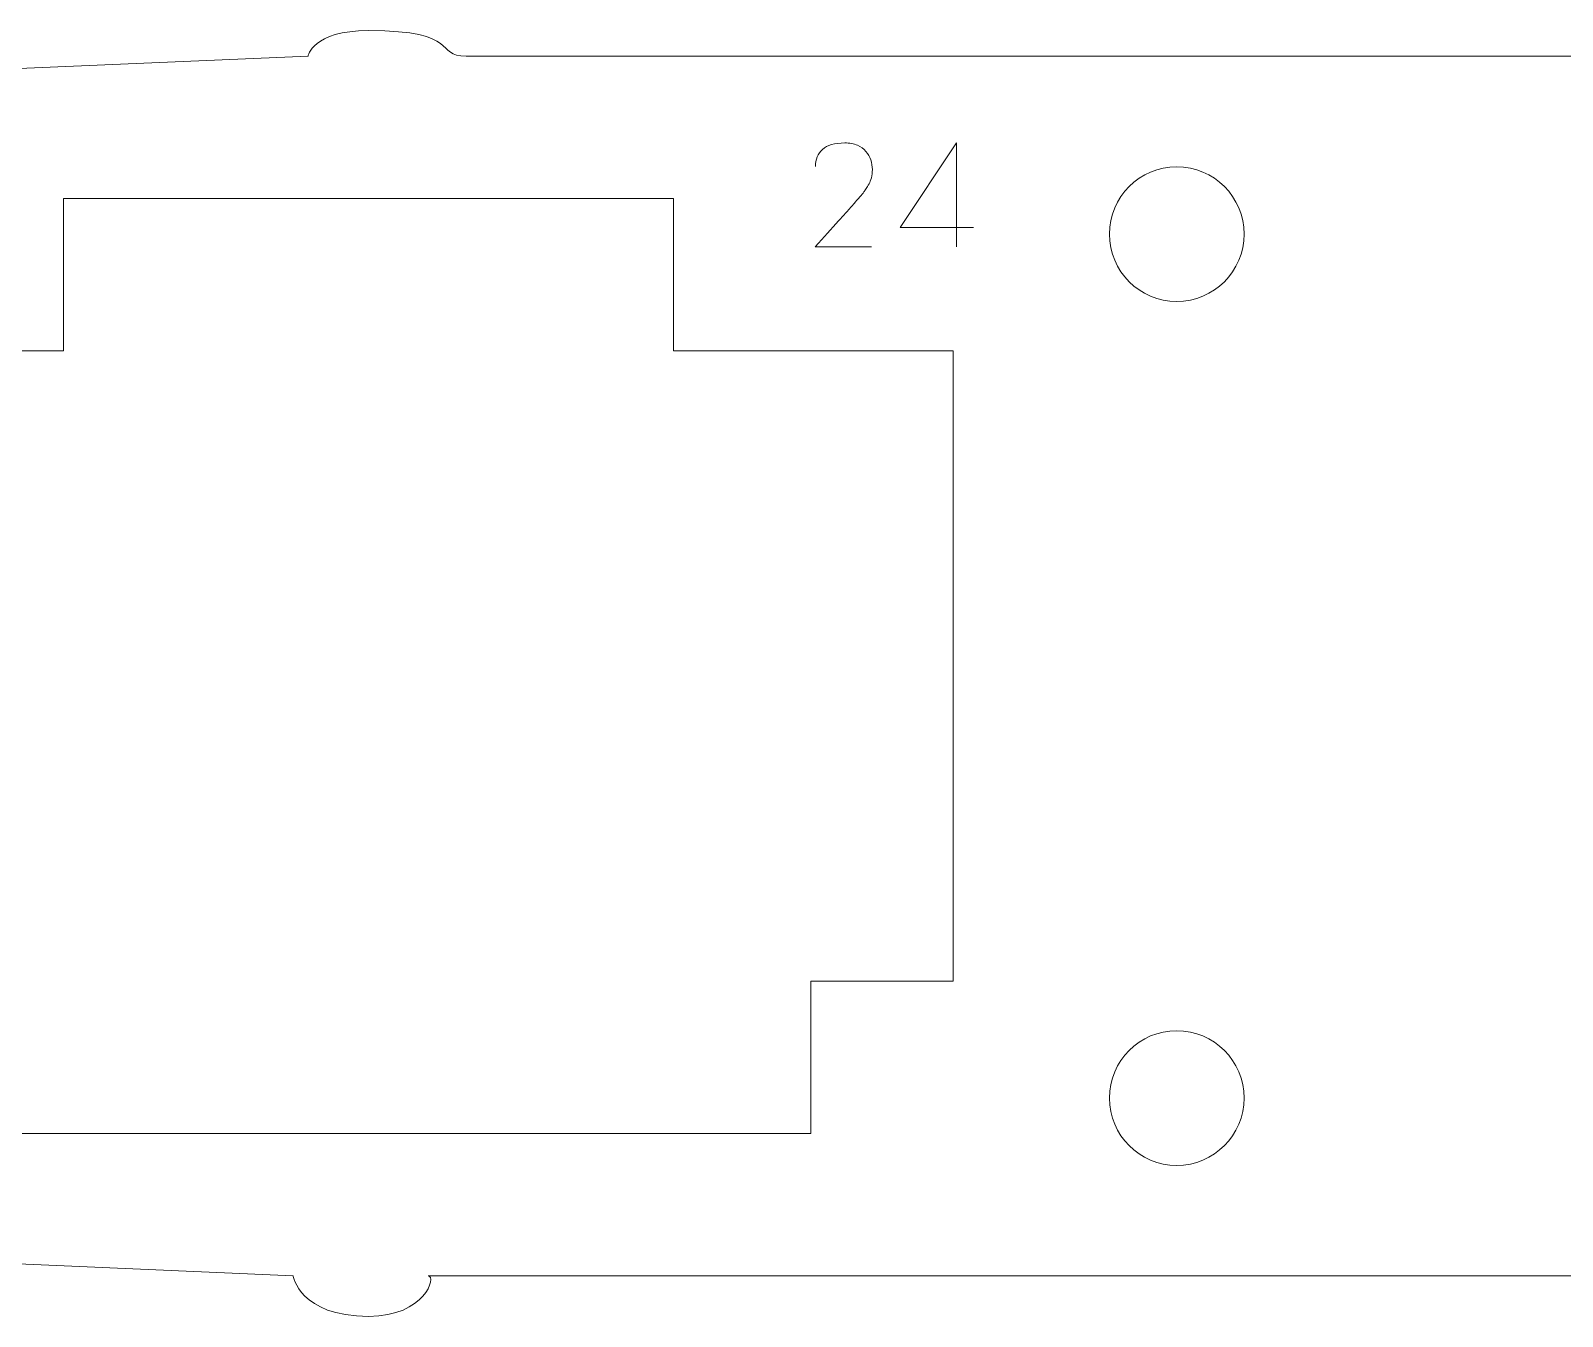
# Model space of a CAD drawing. Header units: centimetres. Extents: x -24 to 24.1, y -20.7 to 0.5.
# Drawn here: x -15.017 to -12.003, y -14.779 to -12.249 of the extents above; entities that cross this region are included whole.
import ezdxf

# ---------------------------------------------------------------- set-up
doc = ezdxf.new("R2010")
doc.units = ezdxf.units.CM
doc.header["$MEASUREMENT"] = 0
doc.layers.add('Layer 1', color=7, linetype='Continuous')

msp = doc.modelspace()

# ---------------------------------------------------------------- linework, layer by layer
at = {"layer": 'Layer 1', "color": 250, "lineweight": 9}
for points, knots in [([(-14.49998, -14.69941), (-14.49997, -14.69941), (-14.4877, -14.77906), (-14.35161, -14.77906), (-14.35161, -14.77906), (-14.24022, -14.77906), (-14.21762, -14.69941), (-14.23454, -14.69941), (-14.23454, -14.69941), (-14.23454, -14.69941), (-11.23161, -14.69941), (-11.23161, -14.69941), (-11.23161, -14.69941), (-11.15205, -14.69941), (-11.07575, -14.66781), (-11.01949, -14.61155), (-11.01949, -14.61155), (-10.96323, -14.55529), (-10.93161, -14.47898), (-10.93161, -14.39941), (-10.93161, -14.39941), (-10.93161, -14.39941), (-10.93161, -12.59942), (-10.93161, -12.59942), (-10.93161, -12.59942), (-10.93161, -12.51986), (-10.96323, -12.44355), (-11.01949, -12.38729), (-11.01949, -12.38729), (-11.07575, -12.33103), (-11.15205, -12.29942), (-11.23161, -12.29942), (-11.23161, -12.29942), (-11.23161, -12.29942), (-13.34829, -12.29942), (-14.15958, -12.29942), (-14.15958, -12.29942), (-14.22434, -12.29942), (-14.16631, -12.24903), (-14.35161, -12.24903), (-14.35161, -12.24903), (-14.46282, -12.24903), (-14.47088, -12.29942), (-14.47088, -12.29942), (-14.47088, -12.29942), (-14.47088, -12.29942), (-15.71732, -12.35266), (-15.71732, -12.35266), (-15.71732, -12.35266), (-15.87668, -12.36101), (-16.00161, -12.49266), (-16.00161, -12.65224), (-16.00161, -12.65224), (-16.00161, -12.65224), (-16.0002, -14.37583), (-16.0002, -14.37583), (-16.0002, -14.37583), (-16.0002, -14.53541), (-15.87668, -14.63783), (-15.71732, -14.64618), (-15.71732, -14.64618), (-15.71732, -14.64618), (-14.49998, -14.69941), (-14.49998, -14.69941)], [0, 0, 0, 0, 0.05882353, 0.05882353, 0.05882353, 0.05882353, 0.11764706, 0.11764706, 0.11764706, 0.11764706, 0.17647059, 0.17647059, 0.17647059, 0.17647059, 0.23529412, 0.23529412, 0.23529412, 0.23529412, 0.29411765, 0.29411765, 0.29411765, 0.29411765, 0.35294118, 0.35294118, 0.35294118, 0.35294118, 0.41176471, 0.41176471, 0.41176471, 0.41176471, 0.47058824, 0.47058824, 0.47058824, 0.47058824, 0.52941176, 0.52941176, 0.52941176, 0.52941176, 0.58823529, 0.58823529, 0.58823529, 0.58823529, 0.64705882, 0.64705882, 0.64705882, 0.64705882, 0.70588235, 0.70588235, 0.70588235, 0.70588235, 0.76470588, 0.76470588, 0.76470588, 0.76470588, 0.82352941, 0.82352941, 0.82352941, 0.82352941, 0.88235294, 0.88235294, 0.88235294, 0.88235294, 1, 1, 1, 1]), ([(-13.4731, -12.67453), (-13.45617, -12.65572), (-13.44083, -12.63869), (-13.42709, -12.62345), (-13.42709, -12.62345), (-13.42127, -12.61705), (-13.41548, -12.61065), (-13.40973, -12.60426), (-13.40973, -12.60426), (-13.404, -12.59786), (-13.39882, -12.59203), (-13.39422, -12.58676), (-13.39422, -12.58676), (-13.3896, -12.58149), (-13.38575, -12.57702), (-13.38265, -12.57335), (-13.38265, -12.57335), (-13.37955, -12.56969), (-13.37771, -12.56738), (-13.37714, -12.56644), (-13.37714, -12.56644), (-13.37602, -12.56456), (-13.37451, -12.56235), (-13.37263, -12.55981), (-13.37263, -12.55981), (-13.37075, -12.55727), (-13.36892, -12.55426), (-13.36713, -12.55078), (-13.36713, -12.55078), (-13.36534, -12.5473), (-13.36379, -12.5432), (-13.36247, -12.5385), (-13.36247, -12.5385), (-13.36114, -12.5338), (-13.3605, -12.52834), (-13.3605, -12.52213), (-13.3605, -12.52213), (-13.3605, -12.51592), (-13.36153, -12.50971), (-13.3636, -12.5035), (-13.3636, -12.5035), (-13.36567, -12.4973), (-13.36886, -12.4917), (-13.3732, -12.48671), (-13.3732, -12.48671), (-13.37752, -12.48173), (-13.38312, -12.47768), (-13.38999, -12.47458), (-13.38999, -12.47458), (-13.39685, -12.47147), (-13.40518, -12.46992), (-13.41496, -12.46992), (-13.41496, -12.46992), (-13.43472, -12.47011), (-13.44925, -12.47444), (-13.45857, -12.4829), (-13.45857, -12.4829), (-13.46788, -12.49137), (-13.47254, -12.50256), (-13.47254, -12.51649), (-13.47254, -12.51649), (-13.47254, -12.50256), (-13.46788, -12.49137), (-13.45857, -12.4829), (-13.45857, -12.4829), (-13.44925, -12.47444), (-13.43472, -12.47011), (-13.41496, -12.46992), (-13.41496, -12.46992), (-13.40518, -12.46992), (-13.39685, -12.47147), (-13.38999, -12.47458), (-13.38999, -12.47458), (-13.38312, -12.47768), (-13.37752, -12.48173), (-13.3732, -12.48671), (-13.3732, -12.48671), (-13.36886, -12.4917), (-13.36567, -12.4973), (-13.3636, -12.5035), (-13.3636, -12.5035), (-13.36153, -12.50971), (-13.3605, -12.51592), (-13.3605, -12.52213), (-13.3605, -12.52213), (-13.3605, -12.52834), (-13.36114, -12.5338), (-13.36247, -12.5385), (-13.36247, -12.5385), (-13.36379, -12.5432), (-13.36534, -12.5473), (-13.36713, -12.55078), (-13.36713, -12.55078), (-13.36892, -12.55426), (-13.37075, -12.55727), (-13.37263, -12.55981), (-13.37263, -12.55981), (-13.37451, -12.56235), (-13.37602, -12.56456), (-13.37714, -12.56644), (-13.37714, -12.56644), (-13.37771, -12.56738), (-13.37955, -12.56969), (-13.38265, -12.57335), (-13.38265, -12.57335), (-13.38575, -12.57702), (-13.3896, -12.58149), (-13.39422, -12.58676), (-13.39422, -12.58676), (-13.39882, -12.59203), (-13.404, -12.59786), (-13.40973, -12.60426), (-13.40973, -12.60426), (-13.41548, -12.61065), (-13.42127, -12.61705), (-13.42709, -12.62345), (-13.42709, -12.62345), (-13.44083, -12.63869), (-13.45617, -12.65572), (-13.4731, -12.67453), (-13.4731, -12.67453), (-13.4731, -12.67453), (-13.36191, -12.67453), (-13.36191, -12.67453), (-13.36191, -12.67453), (-13.36191, -12.67453), (-13.4731, -12.67453), (-13.4731, -12.67453)], [0, 0, 0, 0, 0.03030303, 0.03030303, 0.03030303, 0.03030303, 0.06060606, 0.06060606, 0.06060606, 0.06060606, 0.09090909, 0.09090909, 0.09090909, 0.09090909, 0.12121212, 0.12121212, 0.12121212, 0.12121212, 0.15151515, 0.15151515, 0.15151515, 0.15151515, 0.18181818, 0.18181818, 0.18181818, 0.18181818, 0.21212121, 0.21212121, 0.21212121, 0.21212121, 0.24242424, 0.24242424, 0.24242424, 0.24242424, 0.27272727, 0.27272727, 0.27272727, 0.27272727, 0.3030303, 0.3030303, 0.3030303, 0.3030303, 0.33333333, 0.33333333, 0.33333333, 0.33333333, 0.36363636, 0.36363636, 0.36363636, 0.36363636, 0.39393939, 0.39393939, 0.39393939, 0.39393939, 0.42424242, 0.42424242, 0.42424242, 0.42424242, 0.45454545, 0.45454545, 0.45454545, 0.45454545, 0.48484848, 0.48484848, 0.48484848, 0.48484848, 0.51515152, 0.51515152, 0.51515152, 0.51515152, 0.54545455, 0.54545455, 0.54545455, 0.54545455, 0.57575758, 0.57575758, 0.57575758, 0.57575758, 0.60606061, 0.60606061, 0.60606061, 0.60606061, 0.63636364, 0.63636364, 0.63636364, 0.63636364, 0.66666667, 0.66666667, 0.66666667, 0.66666667, 0.6969697, 0.6969697, 0.6969697, 0.6969697, 0.72727273, 0.72727273, 0.72727273, 0.72727273, 0.75757576, 0.75757576, 0.75757576, 0.75757576, 0.78787879, 0.78787879, 0.78787879, 0.78787879, 0.81818182, 0.81818182, 0.81818182, 0.81818182, 0.84848485, 0.84848485, 0.84848485, 0.84848485, 0.87878788, 0.87878788, 0.87878788, 0.87878788, 0.90909091, 0.90909091, 0.90909091, 0.90909091, 0.93939394, 0.93939394, 0.93939394, 0.93939394, 1, 1, 1, 1]), ([(-13.19484, -12.46992), (-13.19484, -12.46992), (-13.30603, -12.63615), (-13.30603, -12.63615), (-13.30603, -12.63615), (-13.30603, -12.63615), (-13.16182, -12.63615), (-13.16182, -12.63615), (-13.16182, -12.63615), (-13.16182, -12.63615), (-13.30603, -12.63615), (-13.30603, -12.63615), (-13.30603, -12.63615), (-13.30603, -12.63615), (-13.19484, -12.46992), (-13.19484, -12.46992), (-13.19484, -12.46992), (-13.19484, -12.46992), (-13.19484, -12.67453), (-13.19484, -12.67453), (-13.19484, -12.67453), (-13.19484, -12.67453), (-13.19484, -12.46992), (-13.19484, -12.46992)], [0, 0, 0, 0, 0.14285714, 0.14285714, 0.14285714, 0.14285714, 0.28571429, 0.28571429, 0.28571429, 0.28571429, 0.42857143, 0.42857143, 0.42857143, 0.42857143, 0.57142857, 0.57142857, 0.57142857, 0.57142857, 0.71428571, 0.71428571, 0.71428571, 0.71428571, 1, 1, 1, 1]), ([(-12.89413, -12.64943), (-12.89413, -12.72261), (-12.8348, -12.78194), (-12.76164, -12.78194), (-12.76164, -12.78194), (-12.68845, -12.78194), (-12.62913, -12.72261), (-12.62913, -12.64944), (-12.62913, -12.64944), (-12.62913, -12.57626), (-12.68845, -12.51694), (-12.76162, -12.51694), (-12.76162, -12.51694), (-12.8348, -12.51694), (-12.89413, -12.57626), (-12.89413, -12.64943)], [0, 0, 0, 0, 0.2, 0.2, 0.2, 0.2, 0.4, 0.4, 0.4, 0.4, 0.6, 0.6, 0.6, 0.6, 1, 1, 1, 1]), ([(-13.47661, -14.11941), (-13.47661, -14.11941), (-13.48161, -14.11941), (-13.48161, -14.11941), (-13.48161, -14.11941), (-13.48161, -14.11941), (-13.48161, -14.41941), (-13.48161, -14.41941), (-13.48161, -14.41941), (-13.48161, -14.41941), (-15.23161, -14.41941), (-15.23161, -14.41941), (-15.23161, -14.41941), (-15.23161, -14.41941), (-15.23161, -14.11941), (-15.23161, -14.11941), (-15.23161, -14.11941), (-15.23161, -14.11941), (-15.50161, -14.11941), (-15.50161, -14.11941), (-15.50161, -14.11941), (-15.50161, -14.11941), (-15.50161, -12.87942), (-15.50161, -12.87942), (-15.50161, -12.87942), (-15.50161, -12.87942), (-14.95161, -12.87942), (-14.95161, -12.87942), (-14.95161, -12.87942), (-14.95161, -12.87942), (-14.95161, -12.57942), (-14.95161, -12.57942), (-14.95161, -12.57942), (-14.95161, -12.57942), (-13.7516, -12.57942), (-13.7516, -12.57942), (-13.7516, -12.57942), (-13.7516, -12.57942), (-13.7516, -12.87942), (-13.7516, -12.87942), (-13.7516, -12.87942), (-13.7516, -12.87942), (-13.20161, -12.87942), (-13.20161, -12.87942), (-13.20161, -12.87942), (-13.20161, -12.87942), (-13.20161, -14.11941), (-13.20161, -14.11941), (-13.20161, -14.11941), (-13.20161, -14.11941), (-13.47661, -14.11941), (-13.47661, -14.11941)], [0, 0, 0, 0, 0.07142857, 0.07142857, 0.07142857, 0.07142857, 0.14285714, 0.14285714, 0.14285714, 0.14285714, 0.21428571, 0.21428571, 0.21428571, 0.21428571, 0.28571429, 0.28571429, 0.28571429, 0.28571429, 0.35714286, 0.35714286, 0.35714286, 0.35714286, 0.42857143, 0.42857143, 0.42857143, 0.42857143, 0.5, 0.5, 0.5, 0.5, 0.57142857, 0.57142857, 0.57142857, 0.57142857, 0.64285714, 0.64285714, 0.64285714, 0.64285714, 0.71428571, 0.71428571, 0.71428571, 0.71428571, 0.78571429, 0.78571429, 0.78571429, 0.78571429, 0.85714286, 0.85714286, 0.85714286, 0.85714286, 1, 1, 1, 1]), ([(-12.89413, -14.34942), (-12.89413, -14.4226), (-12.8348, -14.48193), (-12.76164, -14.48193), (-12.76164, -14.48193), (-12.68845, -14.48193), (-12.62913, -14.4226), (-12.62913, -14.34943), (-12.62913, -14.34943), (-12.62913, -14.27625), (-12.68845, -14.21693), (-12.76162, -14.21693), (-12.76162, -14.21693), (-12.8348, -14.21693), (-12.89413, -14.27625), (-12.89413, -14.34942)], [0, 0, 0, 0, 0.2, 0.2, 0.2, 0.2, 0.4, 0.4, 0.4, 0.4, 0.6, 0.6, 0.6, 0.6, 1, 1, 1, 1])]:
    msp.add_open_spline(points, degree=3, knots=knots, dxfattribs=at)

doc.saveas('drawing.dxf')
